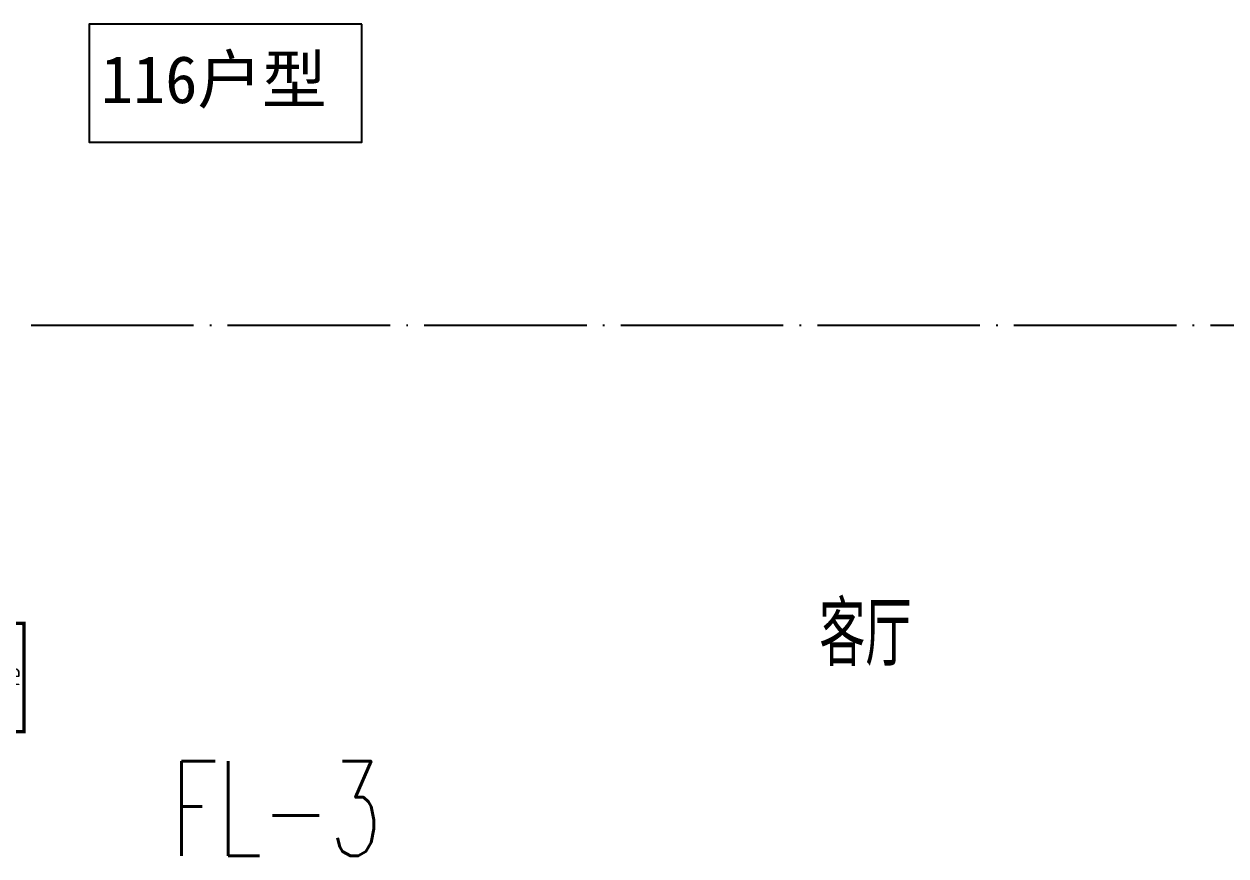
# Model space of a CAD drawing. Extents: x 27938 to 1507990, y 110129 to 923079.
# Drawn here: x 843717 to 848156, y 366665 to 369737 of the extents above; entities that cross this region are included whole.
import ezdxf

# ---------------------------------------------------------------- set-up
doc = ezdxf.new("R2010")
doc.units = 0
doc.header["$LTSCALE"] = 1000
doc.header["$MEASUREMENT"] = 0
doc.linetypes.add('DOTE', pattern=[2.42, 2, -0.2, 0.02, -0.2])
for name, color, linetype in [('DIM_废水', 31, 'Continuous'), ('DOTE', 1, 'Continuous'), ('PUB_TEXT', 4, 'Continuous')]:
    doc.layers.add(name, color=color, linetype=linetype)
doc.layers.add('EQUIP-消防', color=3, linetype='Continuous', lineweight=20)
doc.styles.add('_TWT_SERIAL', font='SIMPLEX', dxfattribs={"width": 0.8, "height": 3.5, "bigfont": 'HZTXT'})
doc.styles.get("Standard").update_dxf_attribs({"font": 'gbenor.shx', "bigfont": 'gbcbig.shx'})
doc.styles.add('房间名称', font='TSSDENG', dxfattribs={"width": 0.8, "bigfont": 'HZTXT'})
doc.styles.add('黑体', font='simhei.ttf')

# ---------------------------------------------------------------- blocks, each defined once
blk = doc.blocks.new('GDGDGDSDA')
at = {"layer": 'DOTE', "color": 0, "linetype": 'DOTE', "ltscale": 0.3}
blk.add_line((471334.8, 366358.3), (417334.8, 366358.3), dxfattribs=at)
blk = doc.blocks.new('FSFSFSFSEG')
at = {"layer": 'EQUIP-消防', "const_width": 12.8}
blk.add_lwpolyline([(136866.6, 335152.5), (136466.6, 335152.5), (136466.6, 335052.5), (136866.6, 335052.5)], close=True, dxfattribs=at)
at = {"layer": 'PUB_TEXT', "color": 7, "true_color": 0xffffff, "style": '房间名称', "width": 0.8}
blk.add_text('rD', height=64.8, dxfattribs=at).set_placement((136633.7, 335069))
blk = doc.blocks.new('GHFHFHTFHCSDCS')
at = {"rotation": 89.99999999297357}
blk.add_blockref('FSFSFSFSEG', (771469.1, 230657.2), dxfattribs=at)

msp = doc.modelspace()

# ---------------------------------------------------------------- linework, layer by layer
at = {"color": 8}
msp.add_lwpolyline([(844963.6, 369737.4), (843957.6, 369737.4), (843957.6, 369301.4), (844963.6, 369301.4)], close=True, dxfattribs=at)

# ---------------------------------------------------------------- block references
msp.add_blockref('GHFHFHTFHCSDCS', (407300, 0), dxfattribs=at)
at = {"layer": 'DOTE', "color": 169}
msp.add_blockref('GDGDGDSDA', (408581.8, 2265.4), dxfattribs=at)

# ---------------------------------------------------------------- texts
at = {"color": 8, "style": '黑体'}
msp.add_text('116户型', height=175, dxfattribs=at).set_placement((843999.9, 369445.2))
at = {"layer": 'DIM_废水', "color": 7, "style": '_TWT_SERIAL', "width": 0.64}
msp.add_text('FL-3', height=350, dxfattribs=at).set_placement((844259.4, 366664.5))
at = {"layer": 'PUB_TEXT', "color": 8}
msp.add_text('客厅', height=236.31, dxfattribs=at).set_placement((846653.6, 367366.2))

doc.saveas('drawing.dxf')
